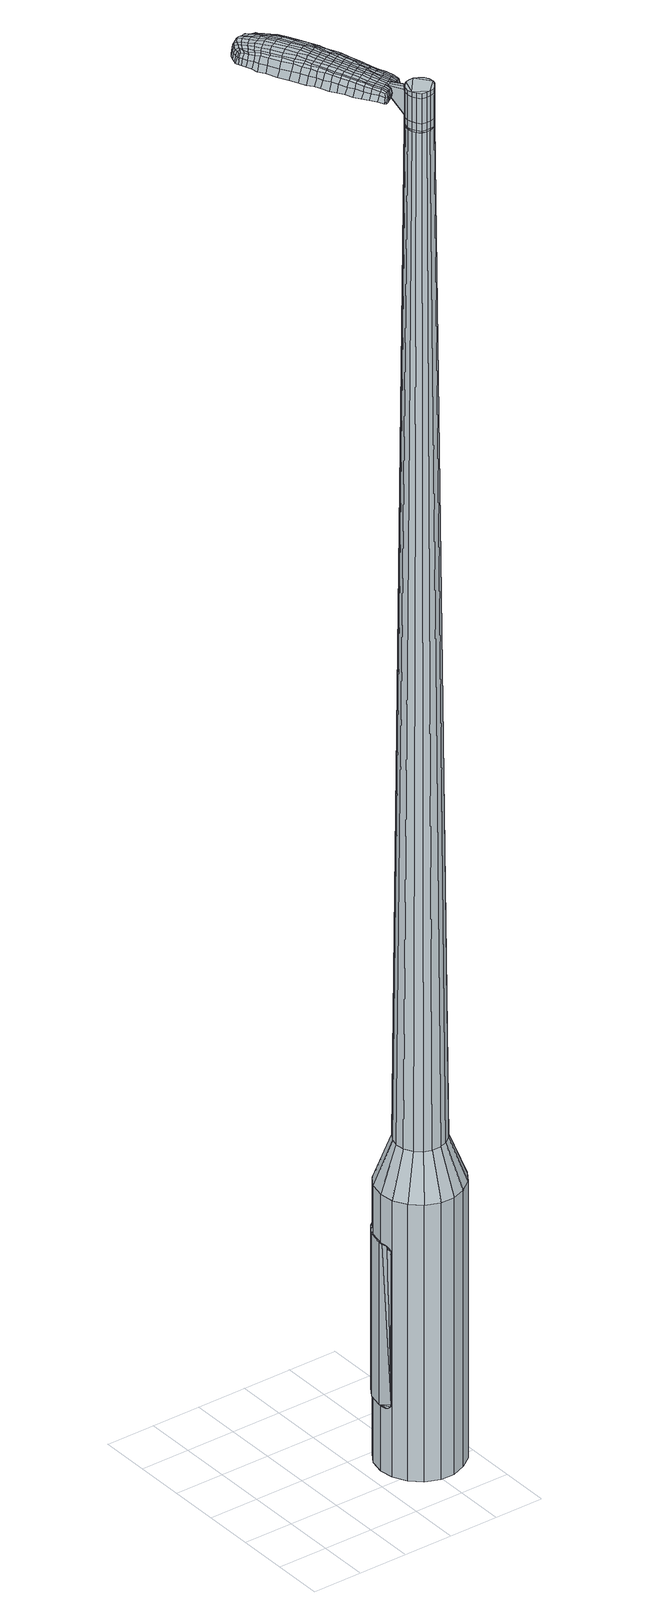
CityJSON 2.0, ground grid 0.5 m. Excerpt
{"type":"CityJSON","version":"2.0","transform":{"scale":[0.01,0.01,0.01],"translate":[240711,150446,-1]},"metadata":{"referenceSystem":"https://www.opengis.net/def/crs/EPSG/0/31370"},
"CityObjects":{
"object1":{"type":"GenericCityObject","attributes":{"cluster":949,"mean_distance_to_centroid":0.26,"new_centroid_x":240712.6,"new_centroid_y":150446.69,"mean_distance_to_camera":10.29,"H1":12.62,"H2":9.21,"Z_final":111.99,"cluster2":-1,"proj_x":240715.54,"proj_y":150445.11,"id_line":64258,"bearing_l":208.24,"distance":3.34,"orientation":"right","G_obj":118.24},"geometry":[{"type":"MultiSurface","lod":"2","boundaries":[[[0,1,2,3]],[[1,4,5,2]],[[4,6,7,5]],[[6,8,9,7]],[[8,10,11,9]],[[10,12,13,11]],[[12,14,15,13]],[[14,16,17,15]],[[16,18,19,17]],[[18,20,21,19]],[[20,22,23,21]],[[22,24,25,23]],[[24,26,27,25]],[[26,28,29,27]],[[28,30,31,29]],[[30,32,33,31]],[[32,34,35,33]],[[34,0,3,35]],[[36,37,38,39]],[[38,40,41,42]],[[41,43,42]],[[42,44,45,46]],[[45,47,46]],[[46,48,49,50]],[[49,51,50]],[[42,46,50,38]],[[50,52,39,38]],[[53,36,39]],[[2,5,7,35]],[[7,9,11,15]],[[11,13,15]],[[15,17,19,23]],[[19,21,23]],[[23,25,27,31]],[[27,29,31]],[[15,23,31,7]],[[31,33,35,7]],[[3,2,35]],[[1,0,54,55]],[[0,34,56,54]],[[34,32,57,56]],[[32,30,58,57]],[[30,28,59,58]],[[28,26,60,59]],[[26,24,61,60]],[[24,22,62,61]],[[22,20,63,62]],[[20,18,64,63]],[[18,16,65,64]],[[16,14,66,65]],[[14,12,67,66]],[[12,10,68,67]],[[10,8,69,68]],[[8,6,70,69]],[[6,4,71,70]],[[4,1,55,71]],[[55,54,72,73]],[[54,56,74,72]],[[56,57,75,74]],[[57,58,76,75]],[[58,59,77,76]],[[59,60,78,77]],[[60,61,79,78]],[[61,62,80,79]],[[62,63,81,80]],[[63,64,82,81]],[[64,65,83,82]],[[65,66,84,83]],[[66,67,85,84]],[[67,68,86,85]],[[68,69,87,86]],[[69,70,88,87]],[[70,71,89,88]],[[71,55,73,89]],[[90,91,92,93]],[[94,95,91,90]],[[75,96,95,94]],[[97,98,96,75]],[[77,99,98,97]],[[78,100,99,77]],[[101,102,100,78]],[[80,103,102,101]],[[81,104,103,80]],[[105,106,104,81]],[[83,107,106,105]],[[108,109,107,83]],[[110,111,109,108]],[[86,112,111,110]],[[113,114,112,86]],[[88,115,114,113]],[[116,117,115,88]],[[93,92,117,116]],[[118,119,120,121]],[[122,118,121,123]],[[124,122,123,125]],[[126,124,125,127]],[[128,126,127,129]],[[130,128,129,131]],[[132,130,131,133]],[[134,132,133,135]],[[136,134,135,137]],[[138,136,137,139]],[[140,138,139,141]],[[142,140,141,143]],[[144,142,143,145]],[[146,144,145,147]],[[148,146,147,149]],[[150,148,149,151]],[[73,72,90,93]],[[72,74,94,90]],[[74,75,94]],[[76,97,75]],[[76,77,97]],[[79,101,78]],[[79,80,101]],[[82,105,81]],[[82,83,105]],[[84,108,83]],[[84,85,110,108]],[[85,86,110]],[[87,113,86]],[[87,88,113]],[[89,116,88]],[[89,73,93,116]],[[152,153,92,91]],[[153,154,117,92]],[[154,115,117]],[[155,114,115]],[[155,112,114]],[[156,111,112]],[[156,157,109,111]],[[157,107,109]],[[158,106,107]],[[158,104,106]],[[159,102,103]],[[159,100,102]],[[160,98,99]],[[160,96,98]],[[161,95,96]],[[161,152,91,95]],[[39,52,150,162]],[[153,152,163,151]],[[53,39,162,119]],[[152,161,120,163]],[[36,53,119,118]],[[161,96,121,120]],[[37,36,118,122]],[[96,160,123,121]],[[38,37,122,124]],[[160,99,125,123]],[[40,38,124,126]],[[99,100,127,125]],[[41,40,126,128]],[[100,159,129,127]],[[43,41,128,130]],[[159,103,131,129]],[[42,43,130,132]],[[103,104,133,131]],[[44,42,132,134]],[[104,158,135,133]],[[45,44,134,136]],[[158,107,137,135]],[[47,45,136,138]],[[107,157,139,137]],[[46,47,138,140]],[[157,156,141,139]],[[48,46,140,142]],[[156,112,143,141]],[[49,48,142,144]],[[112,155,145,143]],[[51,49,144,146]],[[155,115,147,145]],[[50,51,146,148]],[[115,154,149,147]],[[52,50,148,150]],[[154,153,151,149]],[[150,151,164,165]],[[151,163,166,164]],[[163,120,167,166]],[[120,119,168,167]],[[119,162,169,168]],[[162,150,165,169]],[[170,171,172,173]],[[174,170,173,175]],[[170,174,176,177]],[[171,170,177,178]],[[179,180,181,182]],[[183,179,182,184]],[[179,183,185,186]],[[180,179,186,187]],[[188,189,190,191]],[[192,188,191,193]],[[188,192,194,195]],[[189,188,195,196]],[[197,198,199,200]],[[201,197,200,202]],[[197,201,203,204]],[[198,197,204,205]],[[206,207,208,209]],[[210,206,209,211]],[[206,210,212,213]],[[207,206,213,214]],[[215,216,217,218]],[[219,215,218,220]],[[215,219,221,222]],[[216,215,222,223]],[[224,225,226,227]],[[216,224,227,217]],[[224,216,223,228]],[[225,224,228,229]],[[230,231,232,233]],[[225,230,233,226]],[[230,225,229,234]],[[231,230,234,235]],[[236,174,175,237]],[[231,236,237,232]],[[236,231,235,238]],[[174,236,238,176]],[[239,240,241,242]],[[243,239,242,244]],[[239,243,245,246]],[[240,239,246,247]],[[248,249,250,251]],[[240,248,251,241]],[[248,240,247,252]],[[249,248,252,253]],[[254,255,256,257]],[[249,254,257,250]],[[254,249,253,258]],[[255,254,258,259]],[[260,261,262,263]],[[255,260,263,256]],[[260,255,259,264]],[[261,260,264,265]],[[266,171,178,267]],[[261,266,267,262]],[[266,261,265,268]],[[171,266,268,172]],[[269,270,271,272]],[[273,269,272,274]],[[269,273,275,276]],[[270,269,276,277]],[[278,279,280,281]],[[270,278,281,271]],[[278,270,277,282]],[[279,278,282,283]],[[284,285,286,287]],[[279,284,287,280]],[[284,279,283,288]],[[285,284,288,289]],[[290,183,184,291]],[[285,290,291,286]],[[290,285,289,292]],[[183,290,292,185]],[[293,294,295,296]],[[297,293,296,298]],[[293,297,299,300]],[[294,293,300,301]],[[302,303,304,305]],[[294,302,305,295]],[[302,294,301,306]],[[303,302,306,307]],[[308,309,310,311]],[[303,308,311,304]],[[308,303,307,312]],[[309,308,312,313]],[[314,315,316,317]],[[309,314,317,310]],[[314,309,313,318]],[[315,314,318,319]],[[320,180,187,321]],[[315,320,321,316]],[[320,315,319,322]],[[180,320,322,181]],[[323,209,208,324]],[[325,323,324,326]],[[323,325,327,328]],[[209,323,328,211]],[[329,325,326,330]],[[331,329,330,332]],[[329,331,333,334]],[[325,329,334,327]],[[335,331,332,336]],[[337,335,336,338]],[[335,337,339,340]],[[331,335,340,333]],[[341,337,338,342]],[[343,341,342,344]],[[341,343,345,346]],[[337,341,346,339]],[[347,343,344,348]],[[198,347,348,199]],[[347,198,205,349]],[[343,347,349,345]],[[350,351,196,195]],[[352,350,195,194]],[[350,352,353,354]],[[351,350,354,355]],[[356,357,355,354]],[[358,356,354,353]],[[356,358,359,360]],[[357,356,360,361]],[[362,363,361,360]],[[364,362,360,359]],[[362,364,365,366]],[[363,362,366,367]],[[368,369,367,366]],[[370,368,366,365]],[[368,370,203,201]],[[369,368,201,202]],[[371,372,373,374]],[[273,371,374,275]],[[371,273,274,375]],[[372,371,375,376]],[[377,192,193,378]],[[372,377,378,373]],[[377,372,376,379]],[[192,377,379,194]],[[380,381,382,383]],[[219,380,383,221]],[[380,219,220,384]],[[381,380,384,385]],[[386,387,388,389]],[[381,386,389,382]],[[386,381,385,390]],[[387,386,390,391]],[[392,189,196,393]],[[387,392,393,388]],[[392,387,391,394]],[[189,392,394,190]],[[395,396,397,398]],[[177,395,398,178]],[[395,177,176,399]],[[396,395,399,400]],[[401,402,403,404]],[[396,401,404,397]],[[401,396,400,405]],[[402,401,405,406]],[[407,200,199,408]],[[402,407,408,403]],[[407,402,406,409]],[[200,407,409,202]],[[410,411,412,413]],[[182,410,413,184]],[[410,182,181,414]],[[411,410,414,415]],[[416,204,203,417]],[[411,416,417,412]],[[416,411,415,418]],[[204,416,418,205]],[[419,420,421,422]],[[297,419,422,299]],[[419,297,298,423]],[[420,419,423,424]],[[425,210,211,426]],[[420,425,426,421]],[[425,420,424,427]],[[210,425,427,212]],[[428,429,430,431]],[[243,428,431,245]],[[428,243,244,432]],[[429,428,432,433]],[[434,435,436,437]],[[429,434,437,430]],[[434,429,433,438]],[[435,434,438,439]],[[440,207,214,441]],[[435,440,441,436]],[[440,435,439,442]],[[207,440,442,208]],[[443,444,433,432]],[[242,443,432,244]],[[443,242,241,445]],[[444,443,445,446]],[[447,448,439,438]],[[444,447,438,433]],[[447,444,446,449]],[[448,447,449,450]],[[451,324,208,442]],[[448,451,442,439]],[[451,448,450,452]],[[324,451,452,326]],[[453,454,455,456]],[[300,453,456,301]],[[453,300,299,422]],[[454,453,422,421]],[[457,328,327,458]],[[454,457,458,455]],[[457,454,421,426]],[[328,457,426,211]],[[459,460,446,445]],[[251,459,445,241]],[[459,251,250,461]],[[460,459,461,462]],[[463,464,450,449]],[[460,463,449,446]],[[463,460,462,465]],[[464,463,465,466]],[[467,330,326,452]],[[464,467,452,450]],[[467,464,466,468]],[[330,467,468,332]],[[469,470,471,472]],[[306,469,472,307]],[[469,306,301,456]],[[470,469,456,455]],[[473,334,333,474]],[[470,473,474,471]],[[473,470,455,458]],[[334,473,458,327]],[[475,476,462,461]],[[257,475,461,250]],[[475,257,256,477]],[[476,475,477,478]],[[479,480,466,465]],[[476,479,465,462]],[[479,476,478,481]],[[480,479,481,482]],[[483,336,332,468]],[[480,483,468,466]],[[483,480,482,484]],[[336,483,484,338]],[[485,486,487,488]],[[312,485,488,313]],[[485,312,307,472]],[[486,485,472,471]],[[489,340,339,490]],[[486,489,490,487]],[[489,486,471,474]],[[340,489,474,333]],[[491,492,478,477]],[[263,491,477,256]],[[491,263,262,493]],[[492,491,493,494]],[[495,496,482,481]],[[492,495,481,478]],[[495,492,494,497]],[[496,495,497,498]],[[499,342,338,484]],[[496,499,484,482]],[[499,496,498,500]],[[342,499,500,344]],[[501,502,503,504]],[[318,501,504,319]],[[501,318,313,488]],[[502,501,488,487]],[[505,346,345,506]],[[502,505,506,503]],[[505,502,487,490]],[[346,505,490,339]],[[507,508,494,493]],[[267,507,493,262]],[[507,267,178,398]],[[508,507,398,397]],[[509,510,498,497]],[[508,509,497,494]],[[509,508,397,404]],[[510,509,404,403]],[[511,348,344,500]],[[510,511,500,498]],[[511,510,403,408]],[[348,511,408,199]],[[512,513,415,414]],[[322,512,414,181]],[[512,322,319,504]],[[513,512,504,503]],[[514,349,205,418]],[[513,514,418,415]],[[514,513,503,506]],[[349,514,506,345]],[[515,516,376,375]],[[272,515,375,274]],[[515,272,271,517]],[[516,515,517,518]],[[519,352,194,379]],[[516,519,379,376]],[[519,516,518,520]],[[352,519,520,353]],[[521,522,523,524]],[[222,521,524,223]],[[521,222,221,383]],[[522,521,383,382]],[[525,526,527,528]],[[522,525,528,523]],[[525,522,382,389]],[[526,525,389,388]],[[529,351,355,530]],[[526,529,530,527]],[[529,526,388,393]],[[351,529,393,196]],[[531,532,518,517]],[[281,531,517,271]],[[531,281,280,533]],[[532,531,533,534]],[[535,358,353,520]],[[532,535,520,518]],[[535,532,534,536]],[[358,535,536,359]],[[537,538,539,540]],[[228,537,540,229]],[[537,228,223,524]],[[538,537,524,523]],[[541,542,543,544]],[[538,541,544,539]],[[541,538,523,528]],[[542,541,528,527]],[[545,357,361,546]],[[542,545,546,543]],[[545,542,527,530]],[[357,545,530,355]],[[547,548,534,533]],[[287,547,533,280]],[[547,287,286,549]],[[548,547,549,550]],[[551,364,359,536]],[[548,551,536,534]],[[551,548,550,552]],[[364,551,552,365]],[[553,554,555,556]],[[234,553,556,235]],[[553,234,229,540]],[[554,553,540,539]],[[557,558,559,560]],[[554,557,560,555]],[[557,554,539,544]],[[558,557,544,543]],[[561,363,367,562]],[[558,561,562,559]],[[561,558,543,546]],[[363,561,546,361]],[[563,564,550,549]],[[291,563,549,286]],[[563,291,184,413]],[[564,563,413,412]],[[565,370,365,552]],[[564,565,552,550]],[[565,564,412,417]],[[370,565,417,203]],[[566,567,400,399]],[[238,566,399,176]],[[566,238,235,556]],[[567,566,556,555]],[[568,569,406,405]],[[567,568,405,400]],[[568,567,555,560]],[[569,568,560,559]],[[570,369,202,409]],[[569,570,409,406]],[[570,569,559,562]],[[369,570,562,367]],[[571,572,573,574]],[[574,573,575,576]],[[577,575,573,578]],[[578,573,572,579]],[[580,581,582,583]],[[583,582,584,585]],[[586,584,582,587]],[[587,582,581,588]],[[589,590,591,592]],[[592,591,593,594]],[[595,593,591,596]],[[596,591,590,597]],[[598,599,600,601]],[[601,600,602,603]],[[604,602,600,605]],[[605,600,599,606]],[[607,608,609,610]],[[610,609,611,612]],[[613,611,609,614]],[[614,609,608,615]],[[616,617,618,619]],[[619,618,620,621]],[[622,620,618,623]],[[623,618,617,624]],[[625,626,627,628]],[[628,627,617,616]],[[624,617,627,629]],[[629,627,626,630]],[[631,632,633,634]],[[634,633,626,625]],[[630,626,633,635]],[[635,633,632,636]],[[576,575,637,638]],[[638,637,632,631]],[[636,632,637,639]],[[639,637,575,577]],[[640,641,642,643]],[[643,642,644,645]],[[646,644,642,647]],[[647,642,641,648]],[[649,650,651,652]],[[652,651,641,640]],[[648,641,651,653]],[[653,651,650,654]],[[655,656,657,658]],[[658,657,650,649]],[[654,650,657,659]],[[659,657,656,660]],[[661,662,663,664]],[[664,663,656,655]],[[660,656,663,665]],[[665,663,662,666]],[[579,572,667,668]],[[668,667,662,661]],[[666,662,667,669]],[[669,667,572,571]],[[670,671,672,673]],[[673,672,674,675]],[[676,674,672,677]],[[677,672,671,678]],[[679,680,681,682]],[[682,681,671,670]],[[678,671,681,683]],[[683,681,680,684]],[[685,686,687,688]],[[688,687,680,679]],[[684,680,687,689]],[[689,687,686,690]],[[585,584,691,692]],[[692,691,686,685]],[[690,686,691,693]],[[693,691,584,586]],[[694,695,696,697]],[[697,696,698,699]],[[700,698,696,701]],[[701,696,695,702]],[[703,704,705,706]],[[706,705,695,694]],[[702,695,705,707]],[[707,705,704,708]],[[709,710,711,712]],[[712,711,704,703]],[[708,704,711,713]],[[713,711,710,714]],[[715,716,717,718]],[[718,717,710,709]],[[714,710,717,719]],[[719,717,716,720]],[[588,581,721,722]],[[722,721,716,715]],[[720,716,721,723]],[[723,721,581,580]],[[607,610,724,725]],[[725,724,726,727]],[[728,726,724,168]],[[168,724,610,612]],[[727,726,729,730]],[[730,729,731,732]],[[733,731,729,734]],[[734,729,726,728]],[[732,731,735,736]],[[736,735,737,738]],[[739,737,735,740]],[[740,735,731,733]],[[738,737,741,742]],[[742,741,743,744]],[[745,743,741,746]],[[746,741,737,739]],[[744,743,747,748]],[[748,747,599,598]],[[606,599,747,749]],[[749,747,743,745]],[[597,750,751,596]],[[596,751,752,595]],[[753,752,751,754]],[[754,751,750,755]],[[755,756,757,754]],[[754,757,758,753]],[[759,758,757,760]],[[760,757,756,761]],[[761,762,763,760]],[[760,763,764,759]],[[765,764,763,766]],[[766,763,762,767]],[[767,768,769,766]],[[766,769,770,765]],[[604,770,769,602]],[[602,769,768,603]],[[771,772,773,774]],[[774,773,674,676]],[[675,674,773,775]],[[775,773,772,776]],[[594,593,777,778]],[[778,777,772,771]],[[776,772,777,779]],[[779,777,593,595]],[[780,781,782,783]],[[783,782,620,622]],[[621,620,782,784]],[[784,782,781,785]],[[786,787,788,789]],[[789,788,781,780]],[[785,781,788,790]],[[790,788,787,791]],[[597,590,792,793]],[[793,792,787,786]],[[791,787,792,794]],[[794,792,590,589]],[[795,796,797,798]],[[798,797,578,579]],[[577,578,797,799]],[[799,797,796,800]],[[801,802,803,804]],[[804,803,796,795]],[[800,796,803,805]],[[805,803,802,806]],[[598,601,807,808]],[[808,807,802,801]],[[806,802,807,809]],[[809,807,601,603]],[[810,811,812,813]],[[813,812,583,585]],[[580,583,812,814]],[[814,812,811,815]],[[604,605,816,817]],[[817,816,811,810]],[[815,811,816,818]],[[818,816,605,606]],[[819,820,821,822]],[[822,821,698,700]],[[699,698,821,823]],[[823,821,820,824]],[[612,611,825,826]],[[826,825,820,819]],[[824,820,825,827]],[[827,825,611,613]],[[828,829,644,830]],[[830,644,646]],[[645,644,831]],[[831,644,829,832]],[[833,834,835,836]],[[836,835,829,828]],[[832,829,835,837]],[[837,835,834,838]],[[615,608,839,840]],[[840,839,834,833]],[[838,834,839,841]],[[841,839,608,607]],[[832,842,843,831]],[[831,843,643,645]],[[640,643,843,844]],[[844,843,842,845]],[[838,846,847,837]],[[837,847,842,832]],[[845,842,847,848]],[[848,847,846,849]],[[607,725,165,841]],[[841,165,846,838]],[[849,846,165,850]],[[850,165,725,727]],[[851,852,853,854]],[[854,853,701,702]],[[700,701,853,822]],[[822,853,852,819]],[[728,168,855,856]],[[856,855,852,851]],[[819,852,855,826]],[[826,855,168,612]],[[845,857,858,844]],[[844,858,652,640]],[[649,652,858,859]],[[859,858,857,860]],[[849,861,862,848]],[[848,862,857,845]],[[860,857,862,863]],[[863,862,861,864]],[[727,730,865,850]],[[850,865,861,849]],[[864,861,865,866]],[[866,865,730,732]],[[867,868,869,870]],[[870,869,707,708]],[[702,707,869,854]],[[854,869,868,851]],[[733,734,871,872]],[[872,871,868,867]],[[851,868,871,856]],[[856,871,734,728]],[[860,873,874,859]],[[859,874,658,649]],[[655,658,874,875]],[[875,874,873,876]],[[864,877,878,863]],[[863,878,873,860]],[[876,873,878,879]],[[879,878,877,880]],[[732,736,881,866]],[[866,881,877,864]],[[880,877,881,882]],[[882,881,736,738]],[[883,884,885,886]],[[886,885,713,714]],[[708,713,885,870]],[[870,885,884,867]],[[739,740,887,888]],[[888,887,884,883]],[[867,884,887,872]],[[872,887,740,733]],[[876,889,890,875]],[[875,890,664,655]],[[661,664,890,891]],[[891,890,889,892]],[[880,893,894,879]],[[879,894,889,876]],[[892,889,894,895]],[[895,894,893,896]],[[738,742,897,882]],[[882,897,893,880]],[[896,893,897,898]],[[898,897,742,744]],[[899,900,901,902]],[[902,901,719,720]],[[714,719,901,886]],[[886,901,900,883]],[[745,746,903,904]],[[904,903,900,899]],[[883,900,903,888]],[[888,903,746,739]],[[892,905,906,891]],[[891,906,668,661]],[[579,668,906,798]],[[798,906,905,795]],[[896,907,908,895]],[[895,908,905,892]],[[795,905,908,804]],[[804,908,907,801]],[[744,748,909,898]],[[898,909,907,896]],[[801,907,909,808]],[[808,909,748,598]],[[815,910,911,814]],[[814,911,723,580]],[[720,723,911,902]],[[902,911,910,899]],[[606,749,912,818]],[[818,912,910,815]],[[899,910,912,904]],[[904,912,749,745]],[[776,913,914,775]],[[775,914,673,675]],[[670,673,914,915]],[[915,914,913,916]],[[595,752,917,779]],[[779,917,913,776]],[[916,913,917,918]],[[918,917,752,753]],[[919,920,921,922]],[[922,921,623,624]],[[622,623,921,783]],[[783,921,920,780]],[[923,924,925,926]],[[926,925,920,919]],[[780,920,925,789]],[[789,925,924,786]],[[755,750,927,928]],[[928,927,924,923]],[[786,924,927,793]],[[793,927,750,597]],[[916,929,930,915]],[[915,930,682,670]],[[679,682,930,931]],[[931,930,929,932]],[[753,758,933,918]],[[918,933,929,916]],[[932,929,933,934]],[[934,933,758,759]],[[935,936,937,938]],[[938,937,629,630]],[[624,629,937,922]],[[922,937,936,919]],[[939,940,941,942]],[[942,941,936,935]],[[919,936,941,926]],[[926,941,940,923]],[[761,756,943,944]],[[944,943,940,939]],[[923,940,943,928]],[[928,943,756,755]],[[932,945,946,931]],[[931,946,688,679]],[[685,688,946,947]],[[947,946,945,948]],[[759,764,949,934]],[[934,949,945,932]],[[948,945,949,950]],[[950,949,764,765]],[[951,952,953,954]],[[954,953,635,636]],[[630,635,953,938]],[[938,953,952,935]],[[955,956,957,958]],[[958,957,952,951]],[[935,952,957,942]],[[942,957,956,939]],[[767,762,959,960]],[[960,959,956,955]],[[939,956,959,944]],[[944,959,762,761]],[[948,961,962,947]],[[947,962,692,685]],[[585,692,962,813]],[[813,962,961,810]],[[765,770,963,950]],[[950,963,961,948]],[[810,961,963,817]],[[817,963,770,604]],[[800,964,965,799]],[[799,965,639,577]],[[636,639,965,954]],[[954,965,964,951]],[[806,966,967,805]],[[805,967,964,800]],[[951,964,967,958]],[[958,967,966,955]],[[603,768,968,809]],[[809,968,966,806]],[[955,966,968,960]],[[960,968,768,767]],[[571,574,173,172]],[[574,576,175,173]],[[586,587,186,185]],[[587,588,187,186]],[[589,592,191,190]],[[592,594,193,191]],[[613,614,213,212]],[[614,615,214,213]],[[616,619,218,217]],[[619,621,220,218]],[[625,628,227,226]],[[628,616,217,227]],[[631,634,233,232]],[[634,625,226,233]],[[576,638,237,175]],[[638,631,232,237]],[[646,647,246,245]],[[647,648,247,246]],[[648,653,252,247]],[[653,654,253,252]],[[654,659,258,253]],[[659,660,259,258]],[[660,665,264,259]],[[665,666,265,264]],[[666,669,268,265]],[[669,571,172,268]],[[676,677,276,275]],[[677,678,277,276]],[[678,683,282,277]],[[683,684,283,282]],[[684,689,288,283]],[[689,690,289,288]],[[690,693,292,289]],[[693,586,185,292]],[[694,697,296,295]],[[697,699,298,296]],[[703,706,305,304]],[[706,694,295,305]],[[709,712,311,310]],[[712,703,304,311]],[[715,718,317,316]],[[718,709,310,317]],[[588,722,321,187]],[[722,715,316,321]],[[771,774,374,373]],[[774,676,275,374]],[[594,778,378,193]],[[778,771,373,378]],[[621,784,384,220]],[[784,785,385,384]],[[785,790,390,385]],[[790,791,391,390]],[[791,794,394,391]],[[794,589,190,394]],[[699,823,423,298]],[[823,824,424,423]],[[824,827,427,424]],[[827,613,212,427]],[[828,830,431,430]],[[830,646,245,431]],[[833,836,437,436]],[[836,828,430,437]],[[615,840,441,214]],[[840,833,436,441]],[[969,970,971,972]],[[973,974,972,971]],[[975,976,977,978]],[[979,980,981,982]],[[970,983,984,971]],[[985,973,971,984]],[[986,975,978,987]],[[988,989,980,979]],[[983,990,991,984]],[[991,992,985,984]],[[993,986,987,994]],[[995,989,988,996]],[[990,997,998,991]],[[998,999,992,991]],[[1000,993,994,1001]],[[1002,995,996,1003]],[[1004,1005,1006,1007]],[[1008,1009,1005,1004]],[[1008,1010,1011,1009]],[[1010,1012,1013,1011]],[[1014,1015,1016,1017]],[[1018,1019,1015,1014]],[[1020,1021,1019,1018]],[[1022,1023,1021,1020]],[[1017,1006,1005,1014]],[[1014,1005,1009,1018]],[[1009,1011,1020,1018]],[[1011,1013,1022,1020]],[[978,977,974,973]],[[987,978,973,985]],[[992,994,987,985]],[[999,1001,994,992]],[[979,982,976,975]],[[988,979,975,986]],[[996,988,986,993]],[[1003,996,993,1000]],[[980,1004,1007,981]],[[989,1008,1004,980]],[[1010,1008,989,995]],[[1012,1010,995,1002]],[[1024,1025,1026,1027]],[[1026,1028,1029,1030]],[[1026,1030,1031,1032]],[[1026,1032,1027]],[[1033,1024,1027,1034]],[[1035,1034,1027,1036]],[[1037,1036,1027]],[[1038,1026,1025,1039]],[[1040,1038,1039,1041]],[[1042,1040,1041,1043]],[[1044,1042,1043,1045]],[[1046,1044,1045,1047]],[[1047,1048,1049,1050]],[[1047,1050,1051,1052]],[[1047,1052,1053,1054]],[[1053,1055,1056,1057]],[[1053,1057,1058,1059]],[[1053,1059,1054]],[[1047,1054,1046]],[[1060,1061,1025,1024]],[[1062,1063,1028,1026]],[[1064,1065,1037,1027]],[[1061,1066,1039,1025]],[[1067,1062,1026,1038]],[[1066,1068,1041,1039]],[[1069,1067,1038,1040]],[[1068,1070,1043,1041]],[[1071,1069,1040,1042]],[[1070,1072,1045,1043]],[[1073,1071,1042,1044]],[[1072,1074,1047,1045]],[[1075,1073,1044,1046]],[[1074,1076,1048,1047]],[[1077,1078,1055,1053]],[[1079,1075,1046,1054]],[[1049,1048,1076,1080]],[[1050,1049,1080,1081]],[[1051,1050,1081,1082]],[[1052,1051,1082,1083]],[[1053,1052,1083,1077]],[[1084,1060,1024,1033]],[[1085,1084,1033,1034]],[[1086,1085,1034,1035]],[[1087,1086,1035,1036]],[[1065,1087,1036,1037]],[[1029,1028,1063,1088]],[[1056,1055,1078,1089]],[[1030,1029,1088,1090]],[[1031,1030,1090,1091]],[[1032,1031,1091,1092]],[[1027,1032,1092,1064]],[[1057,1056,1089,1093]],[[1058,1057,1093,1094]],[[1059,1058,1094,1095]],[[1054,1059,1095,1079]]]}]}
},
"vertices":[
[137,107,384],[151,112,384],[151,112,96],[137,107,96],[166,111,384],[166,111,96],[180,106,384],[180,106,96],[191,96,384],[191,96,96],[198,83,384],[198,83,96],[200,69,384],[200,69,96],[197,54,384],[197,54,96],[189,42,384],[189,42,96],[177,33,384],[177,33,96],[163,28,384],[163,28,96],[149,28,384],[149,28,96],[135,34,384],[135,34,96],[124,44,384],[124,44,96],[117,57,384],[117,57,96],[115,71,384],[115,71,96],[118,86,384],[118,86,96],[126,98,384],[126,98,96],[145,75,1524],[144,70,1524],[145,66,1524],[151,82,1524],[147,62,1524],[150,58,1524],[159,57,1524],[155,57,1524],[164,58,1524],[167,61,1524],[171,69,1524],[170,65,1524],[170,74,1524],[168,78,1524],[160,83,1524],[164,81,1524],[155,83,1524],[147,79,1524],[145,92,429],[154,95,429],[139,87,429],[134,79,429],[132,71,429],[133,62,429],[138,54,429],[144,48,429],[152,45,429],[161,45,429],[169,48,429],[176,53,429],[181,61,429],[183,69,429],[181,78,429],[177,85,429],[171,91,429],[163,95,429],[151,82,1483],[155,83,1483],[147,79,1483],[145,75,1483],[144,70,1483],[145,66,1483],[147,62,1483],[150,58,1483],[155,57,1483],[159,57,1483],[164,58,1483],[167,61,1483],[170,65,1483],[171,69,1483],[170,74,1483],[168,78,1483],[164,81,1483],[160,83,1483],[151,81,1483],[151,81,1485],[156,83,1485],[156,83,1483],[148,78,1483],[148,78,1485],[145,75,1485],[145,70,1483],[145,70,1485],[145,66,1485],[147,62,1485],[151,59,1483],[151,59,1485],[155,57,1485],[159,57,1485],[163,59,1483],[163,59,1485],[167,61,1485],[169,65,1483],[169,65,1485],[170,69,1483],[170,69,1485],[170,74,1485],[167,78,1483],[167,78,1485],[164,81,1485],[160,82,1483],[160,82,1485],[145,75,1519],[147,79,1519],[147,79,1493],[145,75,1493],[144,70,1519],[144,70,1493],[145,66,1519],[145,66,1493],[147,62,1519],[147,62,1493],[150,58,1519],[150,58,1493],[155,57,1519],[155,57,1493],[159,57,1519],[159,57,1493],[164,58,1519],[164,58,1493],[167,61,1519],[167,61,1493],[170,65,1519],[170,65,1493],[171,69,1519],[171,69,1493],[170,74,1519],[170,74,1493],[168,78,1519],[168,78,1493],[164,81,1519],[164,81,1493],[160,83,1519],[160,83,1493],[155,83,1519],[155,83,1493],[151,82,1485],[155,83,1485],[160,83,1485],[168,78,1485],[171,69,1485],[170,65,1485],[164,58,1485],[150,58,1485],[144,70,1485],[147,79,1485],[151,82,1519],[151,82,1493],[145,100,1513],[145,100,1518],[142,98,1513],[139,97,1513],[139,97,1518],[142,98,1518],[124,173,1519],[127,166,1518],[128,168,1509],[125,175,1510],[121,180,1519],[121,182,1510],[120,179,1526],[123,171,1525],[127,165,1525],[90,155,1519],[94,149,1518],[96,148,1525],[92,155,1525],[86,162,1519],[88,162,1526],[84,163,1510],[88,155,1510],[92,149,1509],[71,228,1519],[74,229,1519],[74,230,1513],[71,228,1513],[68,225,1519],[67,225,1513],[69,223,1524],[72,226,1524],[75,228,1524],[106,162,1530],[110,156,1529],[113,157,1529],[109,164,1530],[102,170,1531],[105,172,1531],[98,169,1530],[103,161,1530],[106,154,1529],[145,91,1512],[147,93,1512],[146,94,1517],[144,92,1517],[142,90,1512],[141,91,1517],[141,91,1506],[144,92,1506],[147,93,1506],[95,224,1519],[97,222,1519],[98,223,1512],[96,226,1512],[94,226,1518],[94,227,1512],[93,225,1522],[94,223,1523],[96,221,1524],[100,218,1519],[103,213,1519],[104,214,1512],[100,219,1512],[99,217,1524],[102,212,1525],[106,208,1519],[110,201,1519],[110,203,1511],[107,209,1511],[105,206,1526],[109,200,1526],[115,191,1519],[116,193,1510],[114,189,1526],[156,106,1513],[152,113,1513],[152,111,1518],[155,105,1517],[158,100,1512],[157,101,1516],[158,102,1506],[156,107,1507],[153,114,1507],[149,119,1514],[146,126,1515],[145,125,1520],[148,118,1519],[150,121,1507],[147,128,1507],[143,133,1515],[140,140,1516],[139,138,1522],[142,132,1521],[144,135,1508],[141,142,1508],[137,147,1517],[134,153,1517],[133,152,1524],[136,145,1523],[137,148,1508],[134,155,1509],[131,160,1518],[130,158,1524],[131,162,1509],[63,208,1519],[64,205,1519],[66,205,1524],[64,208,1523],[63,210,1518],[64,210,1522],[61,211,1512],[62,208,1512],[63,205,1512],[66,200,1519],[69,195,1519],[70,195,1525],[68,201,1524],[65,201,1512],[67,195,1512],[71,190,1519],[75,183,1519],[76,183,1526],[73,190,1526],[69,190,1511],[73,183,1511],[80,172,1519],[82,172,1526],[78,173,1510],[129,92,1513],[125,98,1513],[123,98,1507],[127,92,1507],[132,87,1512],[131,87,1506],[132,88,1516],[130,91,1517],[126,98,1518],[121,104,1514],[117,111,1515],[115,111,1507],[119,105,1507],[122,104,1519],[118,111,1520],[113,117,1515],[109,124,1516],[107,124,1508],[111,118,1508],[115,117,1521],[111,123,1522],[105,130,1517],[101,136,1517],[99,137,1509],[103,130,1508],[107,130,1523],[103,136,1524],[98,142,1518],[96,143,1509],[99,142,1524],[141,97,1519],[144,98,1519],[138,104,1520],[140,105,1520],[135,102,1520],[139,96,1519],[134,110,1522],[137,112,1522],[131,117,1523],[133,118,1523],[128,115,1523],[132,109,1521],[127,123,1524],[130,125,1524],[124,130,1525],[126,131,1525],[121,128,1525],[124,122,1524],[120,136,1526],[123,138,1526],[117,143,1527],[119,144,1527],[114,141,1527],[117,135,1526],[113,149,1528],[116,151,1528],[110,148,1528],[73,224,1527],[76,225,1527],[70,221,1526],[72,217,1527],[75,220,1528],[79,221,1528],[78,214,1529],[82,216,1529],[75,211,1528],[78,205,1530],[82,207,1530],[85,209,1530],[85,201,1531],[89,203,1531],[82,199,1530],[86,191,1531],[90,193,1531],[93,195,1531],[96,182,1531],[99,183,1531],[92,180,1531],[63,213,1518],[63,216,1519],[62,216,1513],[61,213,1513],[64,212,1523],[64,215,1523],[65,220,1519],[64,221,1513],[66,219,1524],[92,227,1518],[89,229,1518],[89,227,1523],[92,226,1523],[92,229,1513],[89,230,1513],[86,230,1519],[82,230,1519],[82,229,1524],[86,228,1523],[86,231,1513],[82,231,1513],[78,230,1519],[79,229,1524],[78,231,1513],[122,170,1528],[120,169,1528],[124,163,1528],[125,164,1527],[118,178,1528],[117,177,1529],[118,168,1529],[115,167,1530],[118,160,1529],[121,162,1528],[114,176,1529],[111,175,1530],[112,165,1530],[115,159,1529],[108,174,1531],[94,155,1528],[96,156,1529],[91,164,1529],[89,163,1528],[97,149,1527],[99,150,1528],[99,158,1529],[95,166,1530],[103,152,1528],[134,86,1512],[136,87,1512],[136,88,1517],[134,87,1517],[133,86,1506],[135,87,1506],[139,88,1512],[138,89,1517],[138,89,1506],[157,98,1512],[156,97,1512],[156,99,1506],[158,99,1506],[156,99,1517],[155,98,1517],[154,96,1512],[152,95,1512],[152,96,1506],[154,97,1506],[153,97,1517],[151,96,1517],[149,94,1512],[149,95,1506],[149,95,1517],[154,104,1519],[152,103,1519],[151,111,1520],[149,110,1520],[150,102,1519],[148,101,1519],[147,109,1520],[145,107,1520],[146,100,1519],[143,106,1520],[131,92,1519],[133,93,1519],[129,99,1520],[127,98,1520],[136,94,1519],[132,101,1520],[147,117,1521],[146,117,1521],[144,124,1522],[143,123,1522],[144,115,1521],[141,114,1521],[141,122,1522],[138,121,1523],[139,113,1522],[136,119,1523],[124,105,1521],[125,106,1521],[122,112,1522],[120,111,1522],[128,107,1521],[125,114,1522],[141,131,1523],[139,130,1523],[138,137,1524],[136,137,1524],[137,129,1523],[135,127,1524],[134,135,1525],[131,134,1525],[132,126,1524],[129,133,1525],[116,117,1523],[118,118,1523],[114,125,1524],[112,124,1524],[121,120,1524],[117,127,1525],[135,144,1525],[133,143,1525],[132,151,1526],[130,150,1526],[131,142,1526],[128,141,1526],[128,149,1527],[125,147,1527],[125,139,1526],[122,146,1527],[108,130,1525],[110,131,1525],[107,138,1526],[105,136,1526],[114,133,1526],[110,139,1527],[128,157,1527],[127,156,1527],[124,155,1527],[122,154,1528],[119,152,1528],[101,143,1527],[103,144,1527],[106,146,1528],[65,210,1525],[66,213,1525],[66,207,1526],[67,209,1526],[68,217,1526],[69,213,1527],[93,224,1525],[90,225,1525],[92,222,1526],[95,221,1525],[87,226,1525],[84,227,1526],[86,223,1527],[89,223,1526],[80,226,1526],[82,222,1527],[68,202,1526],[70,204,1527],[71,196,1527],[72,198,1528],[72,208,1528],[75,202,1529],[97,217,1526],[95,217,1527],[98,212,1528],[100,212,1527],[92,218,1527],[89,218,1528],[92,211,1529],[95,212,1528],[85,217,1528],[89,211,1530],[74,191,1528],[75,193,1529],[78,183,1528],[79,185,1529],[78,196,1529],[82,188,1530],[104,206,1528],[102,206,1528],[106,199,1529],[108,199,1528],[99,206,1529],[95,205,1530],[100,197,1530],[103,198,1530],[92,204,1530],[96,196,1531],[83,173,1529],[85,175,1529],[88,177,1530],[113,189,1528],[111,188,1529],[108,187,1530],[105,186,1530],[102,185,1531],[126,167,1509],[126,165,1518],[123,172,1518],[123,174,1509],[119,179,1519],[119,181,1510],[118,178,1525],[122,170,1525],[125,164,1525],[97,149,1525],[96,150,1518],[92,156,1518],[94,156,1525],[88,163,1519],[89,163,1525],[86,164,1510],[90,156,1509],[94,150,1509],[75,228,1513],[75,227,1519],[72,226,1519],[72,227,1513],[70,223,1519],[69,224,1513],[70,222,1524],[73,224,1524],[76,226,1524],[112,158,1528],[110,156,1528],[106,163,1529],[109,164,1529],[102,171,1529],[105,172,1529],[99,169,1529],[103,161,1529],[106,155,1528],[145,95,1516],[146,95,1512],[143,93,1512],[143,94,1516],[141,92,1512],[141,93,1516],[140,93,1506],[143,94,1506],[145,95,1506],[96,222,1512],[96,220,1519],[94,223,1518],[94,224,1512],[92,224,1518],[93,226,1512],[92,224,1522],[93,222,1523],[95,219,1523],[102,213,1512],[101,212,1519],[98,216,1519],[99,218,1512],[97,215,1524],[100,211,1525],[109,202,1511],[108,200,1519],[104,207,1519],[105,208,1511],[103,205,1525],[107,199,1526],[113,190,1519],[114,192,1510],[113,188,1526],[150,111,1518],[151,112,1513],[154,105,1513],[153,104,1517],[156,100,1512],[155,101,1515],[156,102,1506],[154,106,1506],[151,113,1507],[144,124,1520],[144,126,1514],[147,119,1514],[147,118,1519],[148,120,1507],[145,127,1507],[137,138,1522],[138,139,1516],[141,132,1515],[140,131,1521],[142,134,1508],[139,141,1508],[131,151,1523],[132,152,1517],[135,146,1516],[134,144,1522],[136,148,1508],[133,154,1508],[129,159,1517],[128,157,1524],[129,161,1509],[68,206,1523],[66,206,1519],[65,209,1518],[66,209,1523],[65,211,1518],[66,210,1522],[63,211,1512],[64,209,1512],[65,206,1512],[72,196,1525],[70,196,1519],[68,201,1519],[70,201,1524],[66,201,1512],[69,196,1512],[78,184,1526],[77,184,1519],[73,191,1519],[74,191,1525],[71,191,1511],[75,184,1511],[82,173,1519],[84,173,1526],[80,174,1510],[125,99,1507],[126,99,1513],[130,93,1513],[129,93,1506],[133,89,1512],[132,89,1506],[134,90,1515],[131,93,1517],[128,99,1518],[117,112,1507],[119,112,1514],[122,105,1514],[121,106,1507],[124,105,1519],[120,112,1520],[109,125,1508],[111,125,1516],[115,118,1515],[113,119,1508],[116,118,1521],[112,125,1522],[101,138,1508],[103,137,1517],[107,131,1516],[105,131,1508],[109,131,1522],[105,137,1523],[99,143,1517],[97,144,1509],[101,143,1524],[141,98,1518],[143,99,1518],[138,104,1519],[140,105,1519],[135,103,1519],[134,111,1520],[136,112,1520],[131,117,1521],[133,119,1521],[128,116,1521],[131,109,1520],[127,124,1523],[129,125,1523],[124,130,1524],[126,132,1524],[121,129,1524],[124,123,1523],[120,137,1525],[123,138,1525],[116,143,1526],[119,145,1526],[114,142,1526],[117,135,1525],[113,150,1527],[116,151,1527],[110,148,1527],[77,224,1526],[74,222,1526],[71,220,1525],[73,217,1526],[76,219,1526],[79,221,1526],[82,215,1528],[79,213,1528],[76,211,1527],[79,205,1528],[82,207,1529],[85,209,1529],[89,202,1530],[85,201,1530],[82,199,1529],[87,191,1530],[90,193,1530],[93,195,1530],[99,183,1530],[96,182,1530],[93,180,1530],[64,215,1513],[65,215,1518],[65,212,1518],[63,212,1512],[66,212,1523],[66,214,1523],[67,219,1519],[66,220,1513],[68,218,1523],[89,225,1523],[89,227,1518],[91,226,1518],[91,224,1523],[91,227,1512],[89,228,1512],[82,227,1523],[82,228,1519],[85,228,1519],[86,226,1523],[86,229,1513],[82,229,1513],[78,228,1519],[79,227,1524],[78,229,1513],[123,163,1527],[120,169,1527],[121,170,1527],[124,163,1526],[117,177,1527],[116,177,1528],[118,161,1528],[114,167,1528],[117,168,1528],[120,162,1527],[113,176,1528],[110,175,1529],[112,166,1529],[115,159,1528],[108,174,1529],[92,164,1528],[96,157,1527],[95,156,1527],[90,163,1527],[98,150,1526],[99,151,1527],[99,159,1528],[95,167,1528],[103,153,1527],[135,90,1516],[135,89,1512],[134,88,1512],[134,89,1516],[133,88,1506],[134,89,1506],[138,90,1512],[137,91,1516],[137,91,1506],[155,101,1506],[155,99,1512],[156,101,1506],[155,100,1516],[154,100,1516],[151,98,1506],[151,97,1512],[153,98,1512],[153,99,1506],[152,99,1516],[150,98,1516],[148,96,1512],[148,97,1506],[148,97,1516],[152,104,1518],[153,104,1518],[149,111,1519],[149,110,1519],[148,102,1518],[150,103,1518],[147,109,1519],[144,108,1519],[142,107,1519],[129,100,1519],[133,94,1518],[132,93,1518],[128,99,1519],[135,95,1518],[132,101,1519],[145,117,1520],[146,117,1520],[143,124,1521],[142,124,1521],[141,115,1520],[143,116,1520],[140,122,1521],[138,121,1521],[139,113,1520],[135,120,1521],[122,113,1521],[125,106,1520],[124,106,1520],[121,112,1521],[128,108,1520],[125,114,1521],[139,130,1522],[140,131,1522],[137,137,1523],[136,137,1523],[134,128,1522],[137,129,1522],[133,136,1523],[131,134,1524],[132,127,1523],[128,133,1524],[114,125,1523],[118,119,1522],[117,118,1522],[113,125,1523],[121,121,1522],[117,127,1523],[132,143,1524],[133,144,1524],[130,150,1525],[129,150,1525],[128,141,1525],[130,142,1524],[127,149,1525],[124,148,1526],[125,140,1525],[122,146,1526],[107,138,1525],[110,132,1524],[109,131,1524],[106,137,1525],[114,134,1524],[110,140,1525],[126,157,1526],[127,157,1526],[121,154,1527],[124,155,1526],[118,153,1527],[103,144,1526],[102,144,1526],[106,146,1526],[67,212,1524],[67,210,1524],[68,207,1525],[68,209,1525],[69,216,1525],[70,213,1525],[92,221,1525],[90,223,1524],[92,222,1524],[94,220,1525],[85,222,1526],[83,225,1525],[87,224,1524],[89,222,1525],[80,225,1525],[82,222,1526],[71,204,1526],[70,202,1526],[72,197,1526],[73,198,1527],[73,208,1526],[76,202,1527],[98,211,1527],[95,216,1526],[96,215,1526],[99,210,1526],[92,211,1528],[88,217,1527],[92,217,1526],[95,211,1527],[85,216,1527],[88,210,1528],[76,193,1527],[75,191,1527],[79,184,1527],[80,185,1528],[79,196,1528],[83,188,1529],[105,198,1528],[101,205,1527],[102,205,1527],[106,198,1527],[99,197,1529],[95,205,1529],[98,205,1528],[102,198,1528],[92,204,1529],[96,196,1530],[86,175,1528],[85,174,1528],[89,177,1529],[110,188,1528],[112,188,1528],[105,186,1529],[108,187,1529],[102,185,1530],[156,101,1508],[150,98,1508],[136,127,1509],[143,131,1509],[126,146,1510],[134,151,1510],[108,182,1512],[116,186,1512],[125,170,1511],[117,166,1511],[100,198,1513],[93,209,1514],[101,213,1514],[108,202,1513],[144,95,1508],[129,123,1509],[119,142,1510],[100,177,1512],[109,161,1511],[92,193,1513],[85,205,1514],[138,92,1508],[122,120,1509],[111,138,1510],[92,173,1512],[100,157,1511],[77,201,1514],[83,189,1513],[132,88,1508],[115,116,1509],[104,134,1510],[84,168,1512],[92,153,1511],[70,197,1514],[75,184,1513],[86,221,1514],[83,224,1514],[89,228,1514],[94,225,1514],[79,217,1514],[77,221,1514],[71,213,1514],[70,218,1514],[64,209,1514],[64,214,1514],[78,227,1515],[74,228,1515],[75,229,1515],[82,229,1515],[74,225,1515],[73,228,1515],[70,223,1515],[72,227,1515],[67,221,1515],[71,227,1515],[114,68,334],[114,72,334],[114,72,165],[116,58,171],[114,68,165],[115,64,165],[115,62,166],[115,60,167],[116,58,169],[115,64,334],[115,62,333],[115,60,332],[116,58,331],[116,58,328],[117,87,165],[117,87,334],[125,99,165],[125,99,334],[137,108,165],[137,108,334],[151,113,165],[151,113,334],[166,113,165],[166,113,334],[170,111,334],[174,110,334],[176,109,333],[178,108,332],[179,108,331],[180,108,328],[170,111,165],[180,108,171],[179,108,169],[178,108,167],[176,109,166],[174,110,165],[117,69,334],[117,72,334],[117,72,165],[117,69,165],[118,58,171],[118,58,328],[120,86,334],[120,86,165],[127,97,334],[127,97,165],[138,106,334],[138,106,165],[151,110,334],[151,110,165],[165,110,334],[165,110,165],[169,109,334],[179,105,328],[179,105,171],[169,109,165],[172,107,334],[175,106,333],[177,106,332],[178,105,331],[118,65,334],[118,62,333],[118,60,332],[118,59,331],[118,65,165],[178,105,169],[118,62,166],[118,60,167],[118,59,169],[177,106,167],[175,106,166],[172,107,165]
]}
